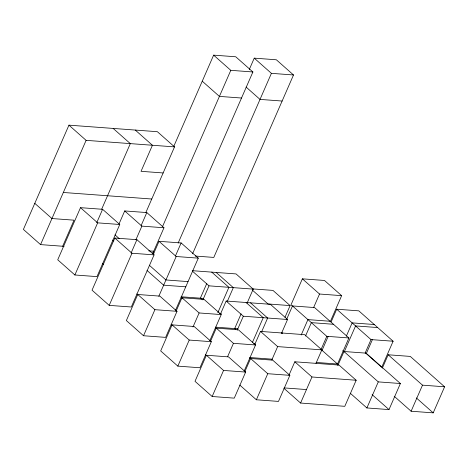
<?xml version="1.0" encoding="UTF-8"?>
<svg xmlns="http://www.w3.org/2000/svg" width="468" height="468" viewBox="0 0 468 468"><rect width="100%" height="100%" fill="white"/><g stroke="black" fill="none" stroke-linecap="round" stroke-linejoin="round"><path stroke-width="0.7" d="M145.917 212.384L174.529 146.888L157.371 131.701L68.948 125.155L23.4 229.414L40.558 244.606L64.093 246.349M40.558 244.606L86.112 140.347L174.529 146.888M62.665 246.244L74.055 220.176L51.948 218.538L34.79 203.352M80.496 207.663L57.722 259.793L74.88 274.985L96.987 276.623L119.761 224.488L102.603 209.301L80.496 207.663L97.654 222.856L119.761 224.488M101.708 209.114L130.32 143.617L113.162 128.425M96.759 222.669L102.603 209.301M74.88 274.985L97.654 222.856M119.012 223.967L124.704 210.939L146.812 212.571L163.97 227.764L152.586 253.826M114.818 238.042L92.038 290.172L109.202 305.364L131.303 307.002L154.083 254.867L136.919 239.68L114.818 238.042L131.976 253.235L154.083 254.867M173.634 146.7L213.636 55.142L235.743 56.774L252.901 71.967L178.156 243.062M141.12 225.605L146.812 212.571M135.89 239.809L141.868 226.126L163.97 227.764M131.081 253.048L136.919 239.68M109.202 305.364L131.976 253.235M162.472 226.723L230.8 70.329L252.901 71.967M153.334 254.346L159.026 241.318L181.134 242.951L198.292 258.143L175.518 310.272M137.75 294.489L126.36 320.551L143.518 335.743L165.625 337.381L177.015 311.314L159.851 296.121L137.75 294.489L154.908 309.676L177.015 311.314M249.286 69.51L254.247 58.143L276.354 59.781L293.512 74.974L213.8 257.423L195.261 256.054M175.436 255.984L181.134 242.951M158.822 296.256L176.184 256.505L198.292 258.143M143.518 335.743L154.908 309.676M192.57 253.785L271.405 73.336L293.512 74.974M176.12 311.126L181.958 297.759L204.066 299.397L221.224 314.584L209.834 340.651M172.066 324.868L160.682 350.93L177.84 366.122L199.947 367.76L211.331 341.693L194.173 326.5L172.066 324.868L189.23 340.055L211.331 341.693M206.78 283.485L200.357 298.192L201.427 299.14M202.878 299.877L209.009 285.843L253.217 289.113L247.086 303.147M192.986 326.986L199.116 312.952L221.224 314.584M177.84 366.122L189.23 340.055M217.807 312.712L228.905 287.317L211.741 272.124M220.329 314.397L226.167 301.029L270.381 304.305L287.539 319.492L281.408 333.526M227.483 301.006L233.321 287.644L216.163 272.452M210.436 341.505L216.28 328.138L238.382 329.776L255.546 344.963L244.156 371.03M206.388 355.247L195.004 381.309L212.162 396.501L234.269 398.139L245.653 372.072L228.495 356.879L206.388 355.247L223.546 370.434L245.653 372.072M241.102 313.864L234.679 328.571L235.749 329.519M237.2 330.256L243.331 316.222L287.539 319.492M227.6 356.698L233.438 343.331L255.546 344.963M212.162 396.501L223.546 370.434M252.422 342.424L263.221 317.696L246.063 302.503M254.65 344.776L260.489 331.408L304.697 334.684L321.861 349.871L316.017 363.238M261.805 331.385L267.643 318.024L250.485 302.831M244.758 371.885L250.596 358.517L272.704 360.155L289.862 375.342L278.478 401.409L256.37 399.771L239.751 385.059M284.983 317.322L290.107 305.592L272.949 290.4L252.27 288.873M330.25 321.721L341.64 295.659L324.482 280.467L302.375 278.834L290.985 304.896L292.594 306.324M286.644 319.305L292.482 305.937L314.59 307.575L348.912 337.954L337.522 364.022L316.128 362.437M271.809 359.968L277.647 346.601L321.861 349.871M256.37 399.771L267.76 373.71L289.862 375.342M301.211 334.983L307.926 319.609L330.034 321.247M313.695 307.388L319.533 294.021L341.64 295.659M305.522 336.012L311.36 322.645L333.468 324.283M288.967 375.155L294.811 361.787L339.019 365.063L356.177 380.25L344.793 406.318L300.585 403.042L283.959 388.329M331.145 321.908L336.697 309.213L358.798 310.846L393.12 341.225L381.73 367.292L365.309 352.755M320.966 349.684L326.804 336.316L348.912 337.954M322.078 350.351L328.208 336.316M300.585 403.042L311.969 376.98L356.177 380.25M346.297 336.246L352.141 322.879L374.242 324.517M337.832 365.543L343.962 351.509L366.07 353.141L400.392 383.52L389.002 409.588L366.894 407.95L350.555 393.489M365.175 352.954L371.013 339.592L393.12 341.225M366.286 353.621L372.417 339.587M382.333 368.146L388.177 354.779L410.278 356.417L444.6 386.796L433.21 412.858L411.109 411.226L394.22 396.273M366.894 407.95L378.284 381.888L400.392 383.52M411.109 411.226L422.493 385.158L444.6 386.796M241.517 98.028L219.41 96.396L202.252 81.204M282.128 101.035L260.021 99.403L246.08 87.06M163.145 172.955L141.038 171.317L152.428 145.255L135.264 130.063M63.338 192.477L151.755 199.017M148.73 250.854L153.72 251.222M152.509 252.89L153.937 252.995M192.559 270.703L236.059 273.926L253.217 289.113M188.042 281.601L165.935 279.963L149.315 265.251M185.767 286.814L163.66 285.176L147.034 270.463M181.169 296.77L203.516 298.426M290.107 305.592L268 303.954L252.451 290.189M219.41 313.519L221.305 313.659M377.676 327.553L355.569 325.921L344.185 351.983L342.711 350.684M215.491 327.15L237.832 328.805M253.732 343.898L254.996 343.992M249.824 357.529L272.294 359.19M284.146 387.908L306.616 389.569M254.247 58.143L271.405 73.336M213.636 55.142L230.8 70.329M302.375 278.834L319.533 294.021M336.697 309.213L371.013 339.592M388.177 354.779L422.493 385.158M416.327 397.911L433.21 412.858M292.482 305.937L326.804 336.316M343.962 351.509L378.284 381.888M68.948 125.155L86.112 140.347M321.095 349.479L337.522 364.022M372.113 394.641L389.002 409.588M281.631 332.473L282.695 333.421M124.704 210.939L141.868 226.126M159.026 241.318L176.184 256.505M192.383 271.13L209.009 285.843M226.167 301.029L243.331 316.222M260.489 331.408L277.647 346.601M294.811 361.787L311.969 376.98M114.993 234.872L119.281 238.668M181.958 297.759L199.116 312.952M216.28 328.138L233.438 343.331M250.596 358.517L267.76 373.71M180.999 297.192L182.07 298.139M215.315 327.571L216.391 328.518M249.637 357.95L250.708 358.897M112.718 240.084L113.788 241.032M102.469 263.542L103.539 264.49M136.785 293.922L137.861 294.869M171.107 324.301L172.715 325.722M205.429 354.68L206.499 355.627"/></g></svg>
